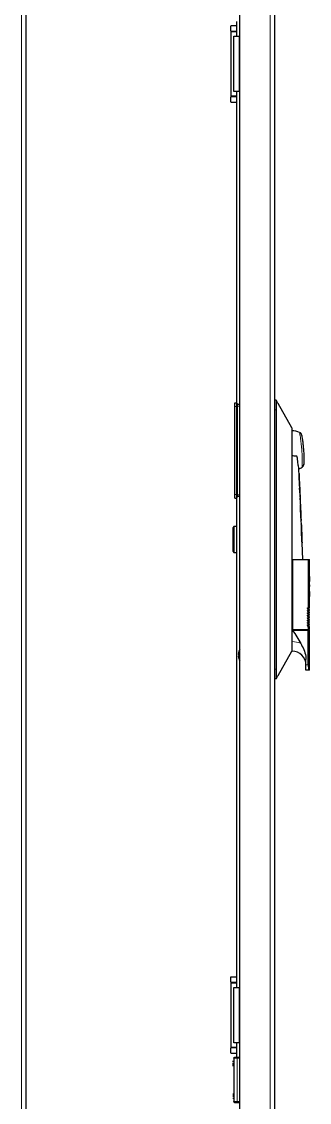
# Model space of a CAD drawing. Header units: millimetres. Extents: x -460 to 1472, y -1011 to 1043.
# Drawn here: x 371 to 537, y -320 to 305 of the extents above; entities that cross this region are included whole.
import ezdxf

# ---------------------------------------------------------------- set-up
doc = ezdxf.new("R2010")
doc.units = ezdxf.units.MM

msp = doc.modelspace()

# ---------------------------------------------------------------- linework, layer by layer
at = {"color": 7, "linetype": 'Continuous', "lineweight": 25}
for p, q in [((373.47, -872.47), (373.47, 882.53)), ((497.27, -872.47), (497.27, 882.53)), ((517.27, 879.93), (517.27, 82.53)), ((491.72, 301.53), (491.72, 299.53)), ((495.27, 302.03), (492.22, 302.03)), ((495.27, 304.53), (495.27, 296.03)), ((492.22, 299.03), (495.27, 299.03)), ((492.22, 299.03), (492.22, 298.73)), ((492.22, 261.33), (492.22, 298.73)), ((492.22, 298.73), (495.22, 298.73)), ((493.77, 296.03), (496.77, 296.03)), ((493.77, 264.03), (493.77, 296.03)), ((494.72, 299.03), (494.72, 298.73)), ((495.22, 298.73), (495.27, 298.73)), ((497.27, 296.03), (496.77, 296.03)), ((496.77, 264.03), (493.77, 264.03)), ((495.27, 264.03), (495.27, 84.03)), ((496.77, 264.03), (497.27, 264.03)), ((491.72, 260.53), (491.72, 258.53)), ((495.22, 261.33), (492.22, 261.33)), ((492.22, 261.33), (492.22, 261.03)), ((495.27, 261.03), (492.22, 261.03)), ((492.22, 258.03), (495.27, 258.03)), ((494.72, 261.33), (494.72, 261.03)), ((495.27, 261.33), (495.22, 261.33)), ((494.37, 82.03), (494.37, 84.03)), ((494.37, 84.03), (495.27, 84.03)), ((494.37, 31.03), (494.37, 82.03)), ((495.67, 83.63), (495.67, 82.03)), ((495.67, 83.23), (497.27, 83.23)), ((495.67, 82.03), (495.67, 31.03)), ((518.27, 85.53), (517.27, 85.53)), ((517.27, 82.53), (517.27, 80.03)), ((527.27, 69.53), (519.35, 83.61)), ((517.27, 80.03), (517.27, -69.97)), ((518.27, 80.03), (518.27, -69.97)), ((527.27, 69.53), (527.27, 64.06)), ((527.27, 64.06), (527.27, 56.53)), ((527.27, 56.53), (527.27, -46.47)), ((531.79, 36.86), (531.39, 46.05)), ((534.21, 48.47), (534.22, 48.65)), ((531.51, 42.83), (531.46, 43.21)), ((531.52, 42.83), (531.47, 43.21)), ((531.47, 43.21), (531.59, 40.05)), ((531.52, 42.54), (531.51, 42.83)), ((531.52, 42.83), (531.51, 42.83)), ((531.53, 42.54), (531.52, 42.83)), ((531.53, 42.54), (531.52, 42.54)), ((531.88, 34.77), (531.78, 36.86)), ((531.79, 36.85), (531.78, 36.85)), ((532.06, 30.86), (531.83, 34.66)), ((532.04, 31.26), (531.9, 34.35)), ((531.9, 32.96), (532.14, 28.97)), ((532.03, 31.26), (532.06, 30.86)), ((494.37, 29.03), (494.37, 31.03)), ((494.37, 29.03), (495.27, 29.03)), ((495.27, 29.03), (495.27, -253.97)), ((495.67, 31.03), (495.67, 29.43)), ((497.27, 29.83), (495.67, 29.83)), ((532.1, 29.6), (532.05, 30.86)), ((532.06, 30.86), (532.05, 30.86)), ((532.08, 28.97), (532.07, 28.97)), ((532.14, 28.97), (532.08, 28.97)), ((532.23, 26.75), (532.13, 28.97)), ((532.17, 26.75), (532.17, 26.76)), ((532.17, 26.75), (532.17, 26.75)), ((532.29, 25.49), (532.24, 26.75)), ((532.28, 25.48), (532.28, 25.49)), ((532.39, 23.03), (532.3, 25.16)), ((532.4, 23.03), (532.39, 23.03)), ((532.6, 18.48), (532.4, 23.05)), ((532.45, 21.01), (532.49, 20.03)), ((532.46, 21.01), (532.5, 20.03)), ((493.77, 12.53), (493.27, 12.03)), ((495.27, 12.53), (493.77, 12.53)), ((493.77, 12.53), (493.77, 5.03)), ((532.57, 18.48), (532.56, 18.48)), ((532.69, 16.11), (532.59, 18.48)), ((532.64, 16.11), (532.64, 16.11)), ((532.81, 13.64), (532.7, 16.12)), ((532.76, 14.4), (532.77, 14.4)), ((532.77, 14.4), (532.78, 14.4)), ((532.8, 13.88), (532.79, 14.03)), ((532.82, 13.48), (532.8, 13.76)), ((532.89, 11.71), (532.84, 12.96)), ((493.27, 5.03), (493.27, 12.03)), ((532.84, 12.18), (532.82, 12.18)), ((532.85, 12.18), (532.83, 12.18)), ((532.87, 11.39), (532.84, 12.18)), ((532.88, 11.39), (532.85, 12.18)), ((532.86, 11.39), (532.85, 11.39)), ((532.86, 11.39), (532.88, 11.39)), ((532.87, 12.21), (532.92, 11.11)), ((532.91, 11.4), (532.89, 11.71)), ((532.95, 10.5), (532.91, 11.3)), ((533, 9.27), (532.95, 10.5)), ((533.04, 8.46), (533.02, 8.74)), ((533.05, 8.21), (533.04, 8.35)), ((533.18, 5.14), (533.06, 7.82)), ((533.06, 7.74), (533.06, 7.74)), ((533.07, 7.74), (533.07, 7.74)), ((493.27, -1.97), (493.27, 5.03)), ((493.77, 5.03), (493.77, -2.47)), ((533.18, 3.68), (533.12, 5.12)), ((533.14, 5.14), (533.13, 5.14)), ((533.26, 3.03), (533.17, 5.14)), ((533.69, -6.47), (533.27, 3.03)), ((493.27, -1.97), (493.77, -2.47)), ((493.77, -2.47), (495.27, -2.47)), ((527.27, -6.47), (527.48, -6.47)), ((527.48, -6.47), (527.72, -6.47)), ((527.72, -6.47), (527.72, -46.97)), ((527.72, -6.47), (536.83, -6.47)), ((536.83, -6.47), (536.83, -34.47)), ((536.83, -6.47), (537.48, -6.47)), ((537.23, -11.47), (537.48, -11.47)), ((537.23, -11.47), (537.23, -21.23)), ((537.47, -13.42), (537.47, -11.47)), ((537.48, -11.47), (537.48, -6.47)), ((537.35, -13.42), (537.35, -19.28)), ((537.36, -13.42), (537.35, -13.42)), ((537.36, -13.42), (537.36, -19.28)), ((537.36, -13.42), (537.48, -13.42)), ((537.48, -14.4), (537.41, -14.4)), ((537.41, -14.4), (537.41, -19.28)), ((537.46, -16.35), (537.46, -19.28)), ((537.47, -16.35), (537.46, -16.35)), ((537.47, -16.35), (537.47, -14.4)), ((537.47, -16.35), (537.47, -19.28)), ((537.47, -16.35), (537.48, -16.35)), ((537.48, -14.4), (537.48, -13.42)), ((537.48, -19.28), (537.48, -16.35)), ((537.41, -21.23), (537.23, -21.23)), ((537.36, -19.28), (537.35, -19.28)), ((537.41, -19.28), (537.36, -19.28)), ((537.41, -21.23), (537.41, -24.16)), ((537.48, -24.16), (537.41, -24.16)), ((537.47, -19.28), (537.46, -19.28)), ((537.46, -21.23), (537.46, -22.21)), ((537.47, -21.23), (537.46, -21.23)), ((537.47, -22.21), (537.46, -22.21)), ((537.47, -21.23), (537.47, -19.28)), ((537.48, -19.28), (537.47, -19.28)), ((537.47, -21.23), (537.47, -22.21)), ((537.47, -21.23), (537.48, -21.23)), ((537.47, -24.16), (537.47, -22.21)), ((537.48, -22.21), (537.47, -22.21)), ((537.48, -22.21), (537.48, -21.23)), ((537.48, -25.03), (537.48, -24.16)), ((537.37, -25.03), (537.23, -25.03)), ((537.23, -25.03), (537.23, -28)), ((537.23, -28), (537.3, -28)), ((537.29, -25.53), (537.29, -26.33)), ((537.3, -25.53), (537.29, -25.53)), ((537.3, -26.33), (537.29, -26.33)), ((537.29, -26.82), (537.29, -28)), ((537.3, -26.82), (537.29, -26.82)), ((537.3, -25.53), (537.3, -26.33)), ((537.3, -25.53), (537.36, -25.53)), ((537.36, -26.33), (537.3, -26.33)), ((537.3, -26.82), (537.3, -28)), ((537.3, -26.82), (537.35, -26.82)), ((537.38, -28), (537.4, -28)), ((537.4, -26.56), (537.39, -26.56)), ((537.39, -28), (537.43, -28)), ((537.43, -25.87), (537.42, -25.87)), ((537.43, -27.21), (537.42, -27.21)), ((537.42, -27.57), (537.42, -27.58)), ((537.43, -27.57), (537.42, -27.57)), ((537.43, -27.58), (537.42, -27.58)), ((537.42, -27.91), (537.42, -28)), ((537.43, -27.91), (537.42, -27.91)), ((537.43, -27.57), (537.43, -27.58)), ((537.43, -27.91), (537.43, -28)), ((537.47, -25.03), (537.44, -28)), ((537.44, -28), (537.47, -28)), ((537.46, -26.9), (537.47, -25.63)), ((537.47, -26.9), (537.46, -26.9)), ((537.46, -28), (537.46, -27.39)), ((537.47, -27.39), (537.46, -27.39)), ((537.48, -25.03), (537.47, -25.03)), ((537.48, -25.63), (537.47, -25.63)), ((537.47, -26.9), (537.48, -25.63)), ((537.47, -27.39), (537.47, -26.57)), ((537.47, -26.9), (537.48, -26.9)), ((537.47, -27.39), (537.48, -27.39)), ((537.47, -28), (537.47, -27.39)), ((537.48, -25.66), (537.48, -25.03)), ((537.48, -25.63), (537.48, -26.9)), ((537.48, -34.47), (537.48, -27.39)), ((536.29, -34.57), (536.72, -34.57)), ((536.29, -35.97), (536.72, -35.97)), ((536.29, -37.37), (536.72, -37.37)), ((537.38, -34.57), (536.72, -34.57)), ((537.38, -35.97), (536.72, -35.97)), ((537.38, -37.37), (536.72, -37.37)), ((537.48, -35.87), (536.83, -35.87)), ((537.48, -37.27), (536.83, -37.27)), ((537.48, -35.87), (536.98, -34.57)), ((537.48, -37.27), (536.98, -35.97)), ((537.48, -38.67), (536.98, -37.37)), ((536.29, -38.77), (536.72, -38.77)), ((536.29, -40.17), (536.72, -40.17)), ((536.29, -41.57), (536.72, -41.57)), ((536.29, -42.97), (536.72, -42.97)), ((537.38, -38.77), (536.72, -38.77)), ((537.38, -40.17), (536.72, -40.17)), ((537.38, -41.57), (536.72, -41.57)), ((537.38, -42.97), (536.72, -42.97)), ((537.48, -38.67), (536.83, -38.67)), ((537.48, -40.07), (536.83, -40.07)), ((537.48, -41.47), (536.83, -41.47)), ((537.48, -42.87), (536.83, -42.87)), ((537.48, -40.07), (536.98, -38.77)), ((537.48, -41.47), (536.98, -40.17)), ((537.48, -42.87), (536.98, -41.57)), ((537.48, -44.27), (536.98, -42.97)), ((527.27, -46.47), (527.27, -47.47)), ((527.27, -46.97), (527.48, -46.97)), ((527.48, -47.47), (527.27, -47.47)), ((527.48, -46.97), (527.72, -46.97)), ((527.48, -47.47), (527.72, -47.47)), ((527.72, -46.97), (536.83, -46.97)), ((527.72, -47.47), (536.83, -47.47)), ((535.48, -47.47), (535.46, -46.97)), ((536.29, -44.37), (536.72, -44.37)), ((537.38, -44.37), (536.72, -44.37)), ((537.48, -44.27), (536.83, -44.27)), ((536.83, -45.67), (536.83, -46.97)), ((537.48, -45.67), (536.83, -45.67)), ((536.83, -46.97), (537.48, -46.97)), ((536.83, -67.47), (536.83, -47.47)), ((536.83, -47.47), (537.48, -47.47)), ((537.48, -45.67), (536.98, -44.37)), ((537.48, -46.97), (537.48, -45.67)), ((537.48, -70.47), (537.48, -47.47)), ((527.27, -54), (527.27, -59.47)), ((496.25, -61.19), (496.56, -61.27)), ((496.56, -62.37), (496.25, -62.45)), ((496.56, -59.82), (496.56, -59.9)), ((496.56, -61.27), (496.56, -62.37)), ((519.35, -73.55), (527.27, -59.47)), ((527.27, -59.47), (527.48, -59.47)), ((496.56, -63.74), (496.56, -63.82)), ((535.48, -67.47), (535.48, -64.38)), ((517.27, -69.97), (517.27, -72.47)), ((517.27, -72.47), (517.27, -869.87)), ((537.2, -70.47), (535.48, -70.47)), ((537.48, -70.47), (537.2, -70.47)), ((518.27, -75.47), (517.27, -75.47)), ((491.72, -248.47), (491.72, -250.47)), ((495.27, -247.97), (492.22, -247.97)), ((492.22, -250.97), (495.27, -250.97)), ((492.22, -250.97), (492.22, -251.27)), ((492.22, -288.67), (492.22, -251.27)), ((492.22, -251.27), (495.22, -251.27)), ((493.77, -253.97), (496.77, -253.97)), ((493.77, -285.97), (493.77, -253.97)), ((494.72, -250.97), (494.72, -251.27)), ((495.22, -251.27), (495.27, -251.27)), ((497.27, -253.97), (496.77, -253.97)), ((496.77, -285.97), (493.77, -285.97)), ((495.27, -285.97), (495.27, -294.47)), ((496.77, -285.97), (497.27, -285.97)), ((491.72, -289.47), (491.72, -291.47)), ((495.22, -288.67), (492.22, -288.67)), ((492.22, -288.67), (492.22, -288.97)), ((495.27, -288.97), (492.22, -288.97)), ((492.22, -291.97), (495.27, -291.97)), ((494.72, -288.67), (494.72, -288.97)), ((495.27, -288.67), (495.22, -288.67)), ((493.67, -294.97), (493.67, -319.97)), ((497.27, -294.47), (495.67, -294.47)), ((495.67, -320.47), (497.27, -320.47))]:
    msp.add_line(p, q, dxfattribs=at)
at = {"color": 8, "linetype": 'Continuous', "lineweight": 18}
for p, q in [((514.67, -872.47), (514.67, 882.53)), ((370.87, -869.87), (370.87, 879.93)), ((495.22, 298.73), (495.22, 299.03)), ((495.22, 296.03), (495.22, 298.73)), ((496.77, 264.03), (496.77, 296.03)), ((495.22, 261.33), (495.22, 264.03)), ((495.22, 261.03), (495.22, 261.33)), ((494.37, 82.03), (495.27, 82.03)), ((495.27, 82.03), (495.27, 84.03)), ((495.27, 31.03), (495.27, 82.03)), ((495.27, 82.03), (495.67, 82.03)), ((497.27, 82.23), (495.67, 82.23)), ((518.27, 80.03), (517.27, 80.03)), ((494.37, 31.03), (495.27, 31.03)), ((495.27, 31.03), (495.67, 31.03)), ((495.27, 29.03), (495.27, 31.03)), ((495.67, 30.83), (497.27, 30.83)), ((532.46, 21.01), (532.45, 21.01)), ((532.5, 20.03), (532.49, 20.03)), ((527.48, -6.47), (527.48, -46.97)), ((536.83, -34.47), (537.48, -34.47)), ((527.48, -54), (527.27, -54)), ((527.48, -59.47), (527.48, -54)), ((535.48, -67.47), (536.83, -67.47)), ((518.27, -69.97), (517.27, -69.97)), ((495.22, -251.27), (495.22, -250.97)), ((495.22, -253.97), (495.22, -251.27)), ((496.77, -285.97), (496.77, -253.97)), ((495.22, -288.67), (495.22, -285.97)), ((495.22, -288.97), (495.22, -288.67)), ((495.67, -294.97), (497.27, -294.97)), ((495.67, -319.97), (495.67, -294.97)), ((497.27, -319.97), (495.67, -319.97))]:
    msp.add_line(p, q, dxfattribs=at)
at = {"color": 7, "linetype": 'Continuous', "lineweight": 25, "flags": 128}
for points in [[(531.83, 34.66), (531.87, 33.71), (531.9, 32.96)], [(532.08, 28.97), (532.13, 27.73), (532.17, 26.75)], [(532.45, 20.34), (532.56, 17.97), (532.64, 16.11)], [(532.49, 20.03), (532.53, 19.16), (532.56, 18.48)], [(532.5, 20.03), (532.54, 19.16), (532.57, 18.48)], [(532.84, 11.53), (533.03, 7.13), (533.18, 3.68)], [(533.13, 5.14), (532.97, 8.64), (532.85, 11.39)], [(533.14, 5.14), (532.98, 8.64), (532.86, 11.39)], [(537.39, -27.3), (537.39, -27.48), (537.39, -27.62)], [(537.42, -27.57), (537.42, -27.37), (537.42, -27.21)], [(537.43, -27.57), (537.43, -27.37), (537.43, -27.21)]]:
    msp.add_lwpolyline(points, dxfattribs=at)
at = {"color": 7, "linetype": 'Continuous', "lineweight": 25}
for centre, radius, start, end in [((492.22, 301.53), 0.5, 90, 180), ((492.22, 299.53), 0.5, 180, 270), ((492.22, 260.53), 0.5, 90, 180), ((492.22, 258.53), 0.5, 180, 270), ((495.27, 83.63), 0.4, 0, 90), ((527.27, 56.53), 11.4, 66.37549, 90), ((527.27, 56.53), 11.4, 291.36213, 301.71629), ((495.27, 29.43), 0.4, 270, 0), ((537.38, -34.47), 0.1, 270, 360), ((537.38, -35.87), 0.1, 270, 0), ((537.38, -37.27), 0.1, 270, 0), ((537.38, -38.67), 0.1, 270, 0), ((537.38, -40.07), 0.1, 270, 360), ((537.38, -41.47), 0.1, 270, 0), ((537.38, -42.87), 0.1, 270, 0), ((537.38, -44.27), 0.1, 270, 0), ((501.66, -61.82), 5.45, 159.42245, 173.41237), ((501.66, -61.83), 5.45, 186.58763, 200.57755), ((501.52, -61.82), 5.35, 142.60007, 158.09132), ((527.48, -67.47), 8, 0, 90), ((501.52, -61.82), 5.35, 201.90868, 217.39993), ((492.22, -248.47), 0.5, 90, 180), ((492.22, -250.47), 0.5, 180, 270), ((492.22, -289.47), 0.5, 90, 180), ((492.22, -291.47), 0.5, 180, 270)]:
    msp.add_arc(centre, radius, start, end, dxfattribs=at)
at = {"color": 8, "linetype": 'Continuous', "lineweight": 18}
msp.add_arc((527.63, -66.07), 12.07, 66.28954, 90.71323, dxfattribs=at)
at = {"color": 7, "linetype": 'Continuous', "lineweight": 25}
for points, knots in [([(518.27, 85.53), (518.27, 85.47), (518.27, 85.35), (518.27, 84.4), (518.27, 83), (518.27, 81.46), (518.27, 80.44), (518.27, 80.03)], [0, 0, 0, 0, 0.214694, 0.429388, 0.644082, 0.858775, 1, 1, 1, 1]), ([(519.35, 83.61), (519.16, 83.92), (518.8, 84.5), (518.45, 85.2), (518.28, 85.53)], [0, 0, 0, 0, 0.525323, 1, 1, 1, 1]), ([(532.9, 65.77), (532.88, 65.83), (532.82, 66.01), (532.64, 66.32), (532.33, 66.69), (532.02, 66.86), (531.85, 66.95)], [0, 0, 0, 0, 0.124152, 0.341643, 0.649974, 1, 1, 1, 1]), ([(532.98, 65.43), (532.97, 65.45), (532.96, 65.54), (533.05, 65.04), (533.25, 63.85), (533.59, 61.62), (533.9, 58.87), (534.14, 55.92), (534.25, 53.14), (534.27, 50.82), (534.24, 49.19), (534.21, 48.53), (534.21, 48.48), (534.21, 48.47)], [0, 0, 0, 0, 0.030403, 0.098769, 0.206023, 0.316924, 0.429796, 0.54227, 0.652144, 0.75822, 0.860909, 0.962167, 1, 1, 1, 1]), ([(531.37, 46.05), (531.37, 46.04), (531.38, 46.02), (531.13, 47.38), (530.81, 49.57), (530.52, 51.64), (530.45, 52.87), (530.21, 53.24), (530.14, 53.29), (530.08, 53.31), (529.95, 53.3), (529.51, 53.23), (528.58, 53.2), (527.77, 53.41), (527.29, 53.53)], [0, 0, 0, 0, 0.142012, 0.367407, 0.591524, 0.739403, 0.813293, 0.820175, 0.825597, 0.829287, 0.833027, 0.848744, 0.911869, 1, 1, 1, 1]), ([(533.27, 46.86), (533.35, 46.9), (533.57, 47.03), (533.82, 47.33), (534.03, 47.66), (534.13, 47.95), (534.17, 48.11), (534.18, 48.17)], [0, 0, 0, 0, 0.1747015, 0.4583416, 0.6963812, 0.8885007, 1, 1, 1, 1]), ([(531.62, 40.11), (531.6, 40.54), (531.56, 41.42), (531.54, 42.17), (531.53, 42.54)], [0, 0, 0, 0, 0.500963, 1, 1, 1, 1]), ([(531.59, 40.05), (531.62, 39.46), (531.67, 38.28), (531.76, 36.57), (531.84, 35.26), (531.89, 34.6), (531.9, 34.38), (531.9, 34.35), (531.9, 34.34)], [0, 0, 0, 0, 0.250282, 0.499393, 0.748791, 0.874699, 0.937286, 1, 1, 1, 1]), ([(531.79, 36.85), (531.79, 36.86), (531.79, 36.9), (531.78, 37.15), (531.75, 37.51), (531.72, 38.1), (531.67, 38.98), (531.63, 39.73), (531.62, 40.11)], [0, 0, 0, 0, 0.124416, 0.248357, 0.373982, 0.500169, 0.7494, 1, 1, 1, 1]), ([(532.29, 25.46), (532.29, 25.5), (532.29, 25.58), (532.29, 25.25), (532.3, 24.65), (532.32, 24.14), (532.32, 23.88)], [0, 0, 0, 0, 0.248736, 0.498686, 0.748107, 1, 1, 1, 1]), ([(532.32, 23.88), (532.33, 23.6), (532.35, 23.06), (532.39, 21.85), (532.43, 20.95), (532.45, 20.34)], [0, 0, 0, 0, 0.249362, 0.499672, 1, 1, 1, 1]), ([(532.39, 23.03), (532.39, 23.02), (532.39, 23.01), (532.39, 22.83), (532.39, 22.58), (532.4, 22.23), (532.42, 21.7), (532.44, 21.29), (532.45, 21.01)], [0, 0, 0, 0, 0.249432, 0.37514, 0.499356, 0.623458, 0.749245, 1, 1, 1, 1]), ([(532.4, 23.03), (532.4, 23.02), (532.4, 23.01), (532.4, 22.83), (532.4, 22.58), (532.41, 22.23), (532.43, 21.7), (532.45, 21.29), (532.46, 21.01)], [0, 0, 0, 0, 0.249432, 0.37514, 0.499356, 0.623458, 0.749245, 1, 1, 1, 1]), ([(532.79, 14.03), (532.79, 13.96), (532.8, 13.84), (532.81, 13.43), (532.83, 12.8), (532.86, 11.97), (532.89, 11.39), (532.9, 11.11)], [0, 0, 0, 0, 0.1246, 0.248977, 0.500405, 0.749333, 1, 1, 1, 1]), ([(532.91, 11.11), (532.89, 11.63), (532.86, 12.4), (532.82, 13.37), (532.81, 13.71), (532.8, 13.88)], [0, 0, 0, 0, 0.4989654, 0.749922, 1, 1, 1, 1]), ([(532.92, 11.11), (532.9, 11.53), (532.87, 12.16), (532.84, 12.96), (532.82, 13.31), (532.82, 13.48)], [0, 0, 0, 0, 0.50146, 0.750257, 1, 1, 1, 1]), ([(532.83, 12.18), (532.83, 12.17), (532.83, 12.15), (532.83, 12), (532.83, 11.82), (532.83, 11.65), (532.84, 11.57), (532.84, 11.53)], [0, 0, 0, 0, 0.249445, 0.498999, 0.74851, 0.873859, 1, 1, 1, 1]), ([(532.9, 11.11), (532.91, 10.83), (532.94, 10.27), (532.98, 9.45), (533.01, 8.82), (533.04, 8.41), (533.04, 8.28), (533.05, 8.21)], [0, 0, 0, 0, 0.2487307, 0.4973773, 0.750528, 0.8752331, 1, 1, 1, 1]), ([(533.04, 8.35), (533.03, 8.52), (533.02, 8.86), (532.97, 9.82), (532.93, 10.59), (532.91, 11.11)], [0, 0, 0, 0, 0.249575, 0.500842, 1, 1, 1, 1]), ([(532.92, 11.11), (532.94, 10.73), (532.96, 10.25), (532.98, 9.83), (532.98, 9.75)], [0, 0, 0, 0, 0.802786, 1, 1, 1, 1]), ([(533.02, 8.74), (533.02, 8.91), (533, 9.26), (532.97, 10.06), (532.94, 10.69), (532.92, 11.11)], [0, 0, 0, 0, 0.250895, 0.500775, 1, 1, 1, 1]), ([(533.05, 8.17), (533.05, 8.11), (533.06, 7.92), (533.06, 7.81), (533.07, 7.74)], [0, 0, 0, 0, 0.3349706, 1, 1, 1, 1]), ([(533.18, 3.68), (533.18, 3.64), (533.19, 3.55), (533.2, 3.39), (533.21, 3.21), (533.22, 3.06), (533.23, 3.04), (533.23, 3.03)], [0, 0, 0, 0, 0.125388, 0.250591, 0.500192, 0.749805, 1, 1, 1, 1]), ([(537.35, -26.82), (537.36, -26.82), (537.37, -26.83), (537.38, -26.89), (537.38, -26.95), (537.39, -27.06), (537.39, -27.18), (537.39, -27.27), (537.39, -27.3)], [0, 0, 0, 0, 0.362307, 0.499762, 0.603895, 0.707751, 0.888159, 1, 1, 1, 1]), ([(537.42, -25.87), (537.42, -25.79), (537.42, -25.64), (537.42, -25.42), (537.41, -25.26), (537.39, -25.05), (537.37, -25.04), (537.36, -25.03)], [0, 0, 0, 0, 0.125885, 0.250002, 0.375256, 0.501237, 1, 1, 1, 1]), ([(537.36, -25.53), (537.37, -25.53), (537.38, -25.54), (537.39, -25.64), (537.39, -25.73), (537.39, -25.83), (537.39, -25.9), (537.39, -25.93)], [0, 0, 0, 0, 0.464779, 0.639498, 0.766783, 0.894486, 1, 1, 1, 1]), ([(537.39, -25.93), (537.39, -25.97), (537.39, -26.05), (537.39, -26.15), (537.39, -26.23), (537.38, -26.32), (537.37, -26.32), (537.36, -26.33)], [0, 0, 0, 0, 0.144848, 0.259554, 0.374146, 0.548842, 1, 1, 1, 1]), ([(537.43, -25.87), (537.43, -25.78), (537.43, -25.61), (537.42, -25.4), (537.42, -25.23), (537.4, -25.05), (537.38, -25.04), (537.37, -25.03)], [0, 0, 0, 0, 0.149141, 0.264134, 0.378852, 0.560232, 1, 1, 1, 1]), ([(537.39, -26.56), (537.4, -26.54), (537.41, -26.5), (537.41, -26.37), (537.42, -26.24), (537.42, -26.08), (537.42, -25.95), (537.42, -25.87)], [0, 0, 0, 0, 0.249783, 0.499064, 0.624235, 0.749653, 1, 1, 1, 1]), ([(537.42, -27.21), (537.42, -27.13), (537.41, -27.02), (537.41, -26.87), (537.41, -26.77), (537.41, -26.7), (537.4, -26.62), (537.4, -26.58), (537.39, -26.56)], [0, 0, 0, 0, 0.250367, 0.375745, 0.500635, 0.625633, 0.750126, 1, 1, 1, 1]), ([(537.39, -27.62), (537.39, -27.66), (537.39, -27.73), (537.39, -27.85), (537.39, -27.94), (537.39, -27.99), (537.39, -28)], [0, 0, 0, 0, 0.2561394, 0.5126978, 0.9190221, 1, 1, 1, 1]), ([(537.4, -26.56), (537.41, -26.53), (537.42, -26.48), (537.42, -26.31), (537.43, -26.12), (537.43, -25.96), (537.43, -25.88), (537.43, -25.87)], [0, 0, 0, 0, 0.331473, 0.546481, 0.762526, 0.960277, 1, 1, 1, 1]), ([(537.43, -27.21), (537.43, -27.11), (537.42, -26.95), (537.42, -26.75), (537.41, -26.63), (537.41, -26.59), (537.4, -26.56)], [0, 0, 0, 0, 0.336422, 0.52346, 0.710673, 1, 1, 1, 1]), ([(537.42, -27.91), (537.42, -27.9), (537.42, -27.89), (537.42, -27.85), (537.42, -27.75), (537.42, -27.65), (537.42, -27.58)], [0, 0, 0, 0, 0.1253633, 0.2500316, 0.4996752, 1, 1, 1, 1]), ([(537.43, -27.91), (537.43, -27.9), (537.43, -27.87), (537.43, -27.79), (537.43, -27.69), (537.43, -27.62), (537.43, -27.58)], [0, 0, 0, 0, 0.20263, 0.420406, 0.728008, 1, 1, 1, 1]), ([(536.82, -35.87), (536.73, -35.65), (536.6, -35.33), (536.42, -34.9), (536.33, -34.68), (536.29, -34.57)], [0, 0, 0, 0, 0.499993, 0.749996, 1, 1, 1, 1]), ([(536.82, -37.27), (536.73, -37.05), (536.6, -36.73), (536.42, -36.3), (536.33, -36.08), (536.29, -35.97)], [0, 0, 0, 0, 0.499993, 0.749996, 1, 1, 1, 1]), ([(536.82, -38.67), (536.73, -38.45), (536.6, -38.13), (536.42, -37.7), (536.33, -37.48), (536.29, -37.37)], [0, 0, 0, 0, 0.499993, 0.749996, 1, 1, 1, 1]), ([(536.72, -34.57), (536.73, -34.57), (536.76, -34.57), (536.8, -34.54), (536.82, -34.51), (536.82, -34.49), (536.83, -34.47), (536.83, -34.47)], [0, 0, 0, 0, 0.295691, 0.568687, 0.759853, 0.951912, 1, 1, 1, 1]), ([(536.72, -35.97), (536.73, -35.97), (536.76, -35.97), (536.8, -35.94), (536.82, -35.91), (536.82, -35.89), (536.83, -35.87), (536.83, -35.87)], [0, 0, 0, 0, 0.295691, 0.568687, 0.759853, 0.951912, 1, 1, 1, 1]), ([(536.72, -37.37), (536.73, -37.37), (536.76, -37.37), (536.8, -37.34), (536.82, -37.31), (536.82, -37.29), (536.83, -37.27), (536.83, -37.27)], [0, 0, 0, 0, 0.2956914, 0.5686867, 0.7598531, 0.9519121, 1, 1, 1, 1]), ([(536.82, -40.07), (536.73, -39.85), (536.6, -39.53), (536.42, -39.1), (536.33, -38.88), (536.29, -38.77)], [0, 0, 0, 0, 0.499993, 0.749996, 1, 1, 1, 1]), ([(536.82, -41.47), (536.73, -41.25), (536.6, -40.93), (536.42, -40.5), (536.33, -40.28), (536.29, -40.17)], [0, 0, 0, 0, 0.4999933, 0.7499958, 1, 1, 1, 1]), ([(536.82, -42.87), (536.73, -42.65), (536.6, -42.33), (536.42, -41.9), (536.33, -41.68), (536.29, -41.57)], [0, 0, 0, 0, 0.499993, 0.749996, 1, 1, 1, 1]), ([(536.82, -44.27), (536.73, -44.05), (536.6, -43.73), (536.42, -43.3), (536.33, -43.08), (536.29, -42.97)], [0, 0, 0, 0, 0.499993, 0.749996, 1, 1, 1, 1]), ([(536.72, -38.77), (536.73, -38.77), (536.76, -38.77), (536.8, -38.74), (536.82, -38.71), (536.82, -38.69), (536.83, -38.67), (536.83, -38.67)], [0, 0, 0, 0, 0.2956914, 0.5686867, 0.7598531, 0.9519121, 1, 1, 1, 1]), ([(536.72, -40.17), (536.73, -40.17), (536.76, -40.17), (536.8, -40.14), (536.82, -40.11), (536.82, -40.09), (536.83, -40.07), (536.83, -40.07)], [0, 0, 0, 0, 0.295691, 0.568687, 0.759853, 0.951912, 1, 1, 1, 1]), ([(536.72, -41.57), (536.73, -41.57), (536.76, -41.57), (536.8, -41.54), (536.82, -41.51), (536.82, -41.49), (536.83, -41.47), (536.83, -41.47)], [0, 0, 0, 0, 0.295691, 0.568687, 0.759853, 0.951912, 1, 1, 1, 1]), ([(536.72, -42.97), (536.73, -42.97), (536.76, -42.97), (536.8, -42.94), (536.82, -42.91), (536.82, -42.89), (536.83, -42.87), (536.83, -42.87)], [0, 0, 0, 0, 0.295691, 0.568687, 0.759853, 0.951912, 1, 1, 1, 1]), ([(527.27, -47.47), (527.27, -48.6), (527.27, -50.94), (527.27, -52.96), (527.27, -54)], [0, 0, 0, 0, 0.484389, 1, 1, 1, 1]), ([(527.72, -47.47), (528.54, -48.72), (530.19, -51.21), (531.72, -53.75), (532.48, -55.02)], [0, 0, 0, 0, 0.499713, 1, 1, 1, 1]), ([(536.82, -45.67), (536.73, -45.45), (536.6, -45.13), (536.42, -44.7), (536.33, -44.48), (536.29, -44.37)], [0, 0, 0, 0, 0.499993, 0.749996, 1, 1, 1, 1]), ([(536.72, -44.37), (536.73, -44.37), (536.76, -44.37), (536.8, -44.34), (536.82, -44.31), (536.82, -44.29), (536.83, -44.27), (536.83, -44.27)], [0, 0, 0, 0, 0.295691, 0.568687, 0.759853, 0.951912, 1, 1, 1, 1]), ([(532.48, -55.02), (533.09, -56.19), (534.33, -58.56), (535.34, -61.76), (535.45, -63.76), (535.48, -64.38)], [0, 0, 0, 0, 0.401015, 0.812371, 1, 1, 1, 1]), ([(535.48, -70.47), (535.48, -70.43), (535.48, -70.36), (535.48, -69.75), (535.48, -68.88), (535.48, -68.06), (535.48, -67.6), (535.48, -67.47)], [0, 0, 0, 0, 0.244194, 0.488981, 0.716656, 0.923156, 1, 1, 1, 1]), ([(536.83, -67.47), (536.83, -67.77), (536.84, -68.36), (536.9, -69.15), (536.98, -69.82), (537.08, -70.31), (537.16, -70.46), (537.2, -70.47), (537.2, -70.47)], [0, 0, 0, 0, 0.169896, 0.33938, 0.519039, 0.726848, 0.970472, 1, 1, 1, 1]), ([(518.27, -69.97), (518.27, -70.59), (518.27, -71.83), (518.27, -73.47), (518.27, -74.72), (518.27, -75.38), (518.27, -75.44), (518.27, -75.47)], [0, 0, 0, 0, 0.21469, 0.42938, 0.644073, 0.858767, 1, 1, 1, 1]), ([(518.28, -75.47), (518.45, -75.14), (518.8, -74.44), (519.16, -73.86), (519.35, -73.56)], [0, 0, 0, 0, 0.47459, 1, 1, 1, 1]), ([(493.37, -296.97), (493.37, -296.91), (493.37, -296.83), (493.37, -296.74), (493.37, -296.65), (493.37, -296.52), (493.37, -296.49), (493.37, -296.47)], [0, 0, 0, 0, 0.1246927, 0.1871822, 0.2497734, 0.5000394, 1, 1, 1, 1]), ([(493.37, -297.18), (493.37, -297.17), (493.37, -297.17), (493.37, -297.16), (493.37, -297.15), (493.37, -297.13), (493.37, -297.09), (493.37, -297.04), (493.37, -297), (493.37, -296.98), (493.37, -296.97)], [0, 0, 0, 0, 0.128825, 0.180169, 0.243397, 0.36986, 0.499864, 0.749649, 0.843476, 1, 1, 1, 1]), ([(493.37, -298.69), (493.37, -298.61), (493.37, -298.45), (493.37, -298.23), (493.37, -298.06), (493.37, -297.89), (493.37, -297.78), (493.37, -297.77), (493.37, -297.76)], [0, 0, 0, 0, 0.125049, 0.249886, 0.370856, 0.49982, 0.749609, 1, 1, 1, 1]), ([(493.37, -299.53), (493.37, -299.52), (493.37, -299.51), (493.37, -299.42), (493.37, -299.33), (493.37, -299.2), (493.37, -298.99), (493.37, -298.81), (493.37, -298.69)], [0, 0, 0, 0, 0.25007, 0.379181, 0.500499, 0.62417, 0.750842, 1, 1, 1, 1]), ([(493.37, -315.41), (493.37, -315.42), (493.37, -315.43), (493.37, -315.52), (493.37, -315.61), (493.37, -315.74), (493.37, -315.95), (493.37, -316.13), (493.37, -316.26)], [0, 0, 0, 0, 0.25007, 0.379559, 0.500499, 0.624556, 0.750843, 1, 1, 1, 1]), ([(493.37, -316.26), (493.37, -316.29), (493.37, -316.37), (493.37, -316.53), (493.37, -316.71), (493.37, -316.89), (493.37, -317.05), (493.37, -317.16), (493.37, -317.17), (493.37, -317.18)], [0, 0, 0, 0, 0.062637, 0.125278, 0.250072, 0.374841, 0.499994, 0.749696, 1, 1, 1, 1]), ([(493.37, -317.76), (493.37, -317.77), (493.37, -317.77), (493.37, -317.78), (493.37, -317.79), (493.37, -317.81), (493.37, -317.88), (493.37, -317.93), (493.37, -317.97)], [0, 0, 0, 0, 0.13107, 0.182437, 0.243796, 0.371388, 0.500442, 1, 1, 1, 1]), ([(493.37, -317.97), (493.37, -318), (493.37, -318.05), (493.37, -318.14), (493.37, -318.2), (493.37, -318.29), (493.37, -318.42), (493.37, -318.45), (493.37, -318.47)], [0, 0, 0, 0, 0.062686, 0.125173, 0.187628, 0.250185, 0.500314, 1, 1, 1, 1])]:
    msp.add_open_spline(points, degree=3, knots=knots, dxfattribs=at)
at = {"color": 8, "linetype": 'Continuous', "lineweight": 18}
for points, knots in [([(533.27, 46.83), (533.27, 46.85), (533.27, 46.9), (533.29, 47.68), (533.33, 49.6), (533.31, 52.35), (533.17, 55.64), (532.9, 59.14), (532.52, 62.4), (532.13, 65.03), (531.89, 66.43), (531.78, 67.03), (531.8, 66.92), (531.8, 66.88)], [0, 0, 0, 0, 0.038287, 0.14055, 0.24357, 0.349125, 0.457771, 0.568766, 0.680522, 0.791151, 0.899049, 0.96816, 1, 1, 1, 1]), ([(527.48, -54), (527.48, -54), (527.48, -53.91), (527.48, -53.32), (527.48, -52.17), (527.48, -50.47), (527.48, -48.88), (527.48, -47.87), (527.48, -47.47)], [0, 0, 0, 0, 0.000009, 0.046134, 0.306129, 0.566528, 0.826701, 1, 1, 1, 1])]:
    msp.add_open_spline(points, degree=3, knots=knots, dxfattribs=at)
at = {"color": 7, "linetype": 'Continuous', "lineweight": 25}
for points in [[(493.67, -294.97), (493.68, -294.9), (493.69, -294.77), (493.81, -294.61), (493.98, -294.49), (494.11, -294.48), (494.17, -294.47)], [(495.67, -294.47), (495.48, -294.47), (495.08, -294.47), (494.59, -294.47), (494.24, -294.47), (494.19, -294.47), (494.17, -294.47)], [(494.17, -320.47), (494.11, -320.46), (493.98, -320.45), (493.81, -320.33), (493.69, -320.17), (493.68, -320.04), (493.67, -319.97)], [(494.17, -320.47), (494.19, -320.47), (494.24, -320.47), (494.59, -320.47), (495.08, -320.47), (495.48, -320.47), (495.67, -320.47)]]:
    msp.add_open_spline(points, degree=3, dxfattribs=at)
at = {"color": 8, "linetype": 'Continuous', "lineweight": 18}
for points in [[(495.67, -294.97), (495.41, -294.97), (494.89, -294.97), (494.23, -294.97), (493.76, -294.97), (493.7, -294.97), (493.67, -294.97)], [(495.67, -294.47), (495.67, -294.48), (495.67, -294.49), (495.67, -294.61), (495.67, -294.77), (495.67, -294.9), (495.67, -294.97)], [(493.67, -319.97), (493.7, -319.97), (493.76, -319.97), (494.23, -319.97), (494.89, -319.97), (495.41, -319.97), (495.67, -319.97)], [(495.67, -319.97), (495.67, -320.04), (495.67, -320.17), (495.67, -320.33), (495.67, -320.45), (495.67, -320.46), (495.67, -320.47)]]:
    msp.add_open_spline(points, degree=3, dxfattribs=at)

doc.saveas('drawing.dxf')
